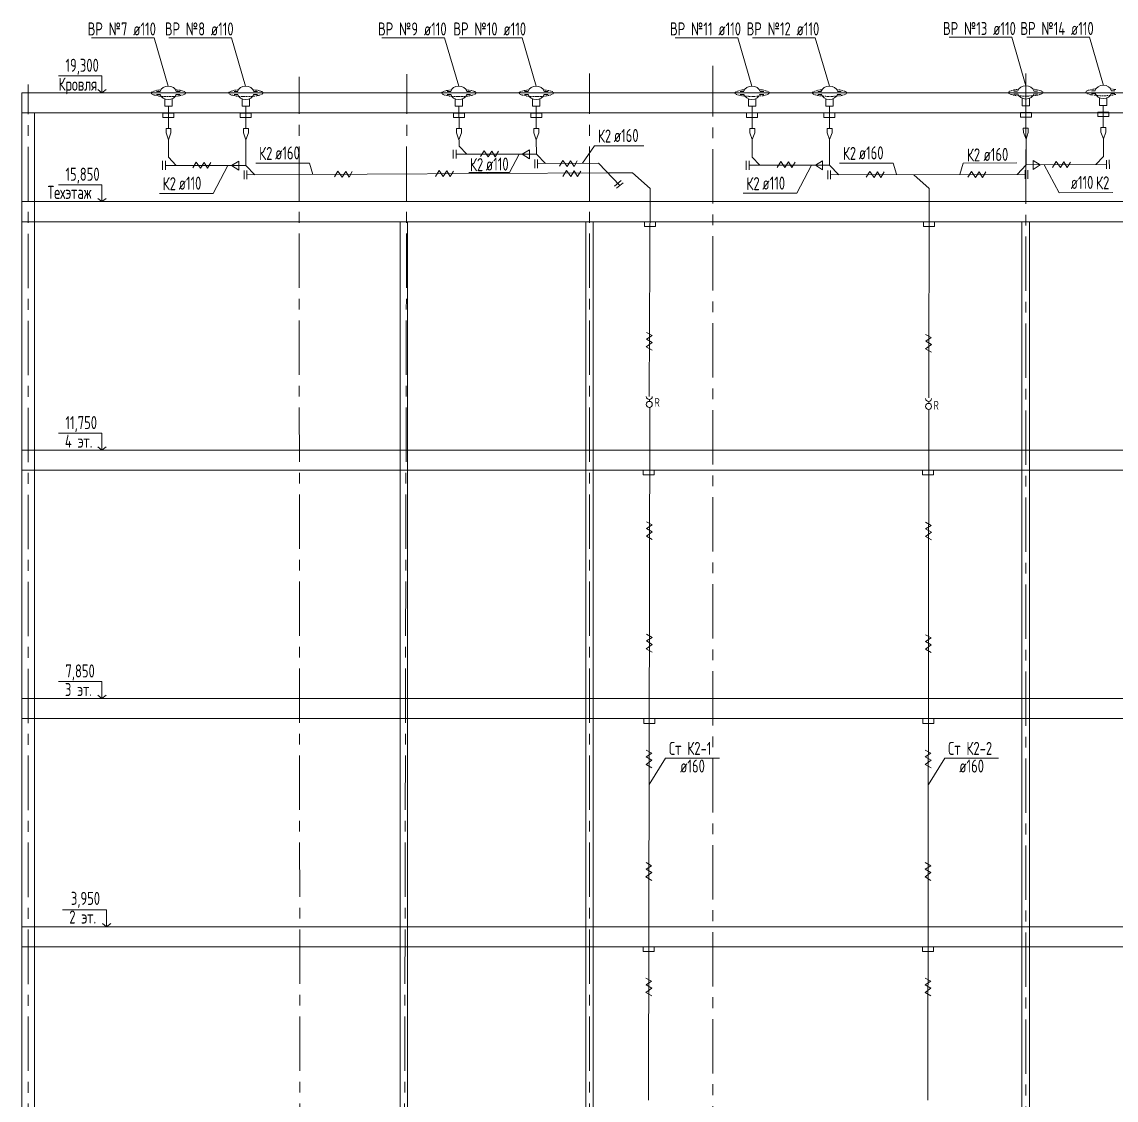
# Model space of a CAD drawing. Header units: millimetres. Extents: x -8689834 to 9419935, y -284943 to 166066.
# Drawn here: x -88665 to -63518, y -217957 to -193166 of the extents above; entities that cross this region are included whole.
import ezdxf

# ---------------------------------------------------------------- set-up
doc = ezdxf.new("R2010")
doc.units = ezdxf.units.MM
doc.header["$MEASUREMENT"] = 0
doc.linetypes.add('CENTER', pattern=[2, 1.25, -0.25, 0.25, -0.25])
for name, color, linetype in [('PDF __ВК-В1-текст', 7, 'Continuous'), ('PDF __ВК-противопожарная муфта', 1, 'Continuous'), ('PDF __ВК-стены', 7, 'Continuous'), ('PDF __эл.подогрев', 1, 'Continuous'), ('АР_Кровля дорожки', 245, 'Continuous'), ('АР_Таблицы', 250, 'Continuous')]:
    doc.layers.add(name, color=color, linetype=linetype)
doc.layers.add('PDF __К2', color=7, linetype='Continuous', true_color=0xb800b8)
doc.layers.add('АР_Оси', color=195, linetype='Continuous', lineweight=9)
doc.layers.add('ВК_канализация', color=32, linetype='Continuous', lineweight=30)
doc.styles.add('ISOCPEUR', font='isocpeur.ttf', dxfattribs={"width": 0.7})

msp = doc.modelspace()

# ---------------------------------------------------------------- linework, layer by layer
at = {"layer": 'PDF __ВК-В1-текст', "lineweight": 13}
for points in [[(-86827.5, -194409.7), (-87826.5, -194409.7)], [(-86827.5, -194794.9), (-86827.5, -194409.7)], [(-86730.1, -194723), (-86827.5, -194794.9), (-86920.6, -194723)], [(-86827.5, -196914), (-87826.5, -196914)], [(-86827.5, -197299.2), (-86827.5, -196914)], [(-86730.1, -197227.3), (-86827.5, -197299.2), (-86920.6, -197227.3)], [(-86827.5, -202624.5), (-87826.5, -202624.5)], [(-86827.5, -203009.8), (-86827.5, -202624.5)], [(-86730.1, -202937.8), (-86827.5, -203009.8), (-86920.6, -202937.8)], [(-86827.5, -208335.1), (-87826.5, -208335.1)], [(-86827.5, -208720.3), (-86827.5, -208335.1)], [(-86730.1, -208648.3), (-86827.5, -208720.3), (-86920.6, -208648.3)], [(-86721.6, -213584.2), (-87733.4, -213584.2)], [(-86721.6, -213969.4), (-86721.6, -213584.2)], [(-86721.6, -213969.4), (-86814.8, -213897.4)], [(-86721.6, -213969.4), (-86624.3, -213897.4)]]:
    msp.add_lwpolyline(points, dxfattribs=at)
at = {"layer": 'PDF __ВК-противопожарная муфта', "lineweight": 13}
for points in [[(-85424.7, -195262.4), (-85172.2, -195262.4), (-85172.2, -195364.6), (-85424.7, -195364.6)], [(-83645.4, -195262.4), (-83393, -195262.4), (-83393, -195364.6), (-83645.4, -195364.6)], [(-78748.4, -195262.8), (-78495.9, -195262.8), (-78495.9, -195365), (-78748.4, -195365)], [(-76969.1, -195262.8), (-76716.7, -195262.8), (-76716.7, -195365), (-76969.1, -195365)], [(-72010.4, -195260.6), (-71757.9, -195260.6), (-71757.9, -195362.8), (-72010.4, -195362.8)], [(-70231.1, -195260.6), (-69978.6, -195260.6), (-69978.6, -195362.8), (-70231.1, -195362.8)], [(-65465.9, -195251.3), (-65718.4, -195252.7), (-65717.8, -195354.9), (-65465.3, -195353.5)], [(-63686.7, -195241.3), (-63939.1, -195242.7), (-63938.5, -195344.9), (-63686.1, -195343.5)], [(-74356.5, -197764.9), (-74104.1, -197764.9), (-74104.1, -197873.1), (-74356.5, -197873.1)], [(-67941.8, -197764.9), (-67689.3, -197764.9), (-67689.3, -197873.1), (-67941.8, -197873.1)], [(-74384.4, -203475.4), (-74131.9, -203475.4), (-74131.9, -203583.6), (-74384.4, -203583.6)], [(-67969.7, -203475.4), (-67717.2, -203475.4), (-67717.2, -203583.6), (-67969.7, -203583.6)], [(-74371, -209185.9), (-74118.6, -209185.9), (-74118.6, -209294.1), (-74371, -209294.1)], [(-67956.3, -209185.9), (-67703.8, -209185.9), (-67703.8, -209294.1), (-67956.3, -209294.1)], [(-74384.4, -214435), (-74131.9, -214435), (-74131.9, -214543.2), (-74384.4, -214543.2)], [(-67969.7, -214435), (-67717.2, -214435), (-67717.2, -214543.2), (-67969.7, -214543.2)]]:
    msp.add_lwpolyline(points, close=True, dxfattribs=at)
at = {"layer": 'PDF __ВК-стены', "color": 18, "lineweight": 13, "true_color": 0x000000}
for points in [[(-88664.7, -194794.9), (-88664.7, -224929)], [(-88664.7, -194794.9), (-49100.4, -194795.1)], [(-88664.7, -195260.6), (-49101.2, -195260.6)], [(-88608, -195260.6), (-49101.2, -195260.6)], [(-88376.8, -195260.6), (-88376.8, -224463.4)], [(-88664.7, -197299.2), (-49104.7, -197299.4)], [(-88664.7, -197764.9), (-49105.5, -197764.9)], [(-88664.7, -197764.9), (-49105.5, -197764.9)], [(-79972.7, -197764.9), (-79972.7, -224463.4)], [(-79803.4, -197764.9), (-79803.4, -224463.4)], [(-75707.7, -197764.9), (-75707.7, -224463.4)], [(-75538.4, -197764.9), (-75538.4, -224463.4)], [(-65681.1, -197763.1), (-65681.1, -224461.6)], [(-65511.8, -197763.1), (-65511.8, -224461.6)], [(-88664.7, -203009.8), (-49114.4, -203009.8)], [(-88664.7, -203475.4), (-49115.2, -203475.4)], [(-88664.7, -203475.4), (-49115.2, -203475.4)], [(-88664.7, -208720.3), (-49124.1, -208720.3)], [(-88664.7, -209185.9), (-49124.9, -209185.9)], [(-88664.7, -209185.9), (-49124.9, -209185.9)], [(-88664.7, -213969.4), (-49133, -213969.4)], [(-88664.7, -214430.8), (-49133.8, -214430.8)], [(-88664.7, -214435), (-49133.8, -214435)]]:
    msp.add_lwpolyline(points, dxfattribs=at)
at = {"layer": 'PDF __К2', "lineweight": 13}
for points in [[(-85484.8, -194769.7), (-85569, -194769.7)], [(-85569, -194835.8), (-85484.8, -194835.8)], [(-85028, -194769.7), (-85112.1, -194769.7)], [(-85112.1, -194835.8), (-85028, -194835.8)], [(-83705.5, -194769.7), (-83789.7, -194769.7)], [(-83789.7, -194835.8), (-83705.5, -194835.8)], [(-83248.7, -194769.7), (-83332.9, -194769.7)], [(-83332.9, -194835.8), (-83248.7, -194835.8)], [(-78808.5, -194770.1), (-78892.6, -194770.1)], [(-78892.6, -194836.3), (-78808.5, -194836.3)], [(-78351.7, -194770.1), (-78435.8, -194770.1)], [(-78435.8, -194836.3), (-78351.7, -194836.3)], [(-77029.2, -194770.1), (-77113.4, -194770.1)], [(-77113.4, -194836.3), (-77029.2, -194836.3)], [(-76572.4, -194770.1), (-76656.5, -194770.1)], [(-76656.5, -194836.3), (-76572.4, -194836.3)], [(-72070.5, -194767.9), (-72154.6, -194767.9)], [(-72154.6, -194834), (-72070.5, -194834)], [(-71613.6, -194767.9), (-71697.8, -194767.9)], [(-71697.8, -194834), (-71613.6, -194834)], [(-70291.2, -194767.9), (-70375.4, -194767.9)], [(-70375.4, -194834), (-70291.2, -194834)], [(-69834.4, -194767.9), (-69918.5, -194767.9)], [(-69918.5, -194834), (-69834.4, -194834)], [(-65865.4, -194760.8), (-65781.2, -194760.4)], [(-65780.9, -194826.5), (-65865, -194826.9)], [(-65408.5, -194758.3), (-65324.4, -194757.8)], [(-65324, -194823.9), (-65408.2, -194824.4)], [(-64086.1, -194750.9), (-64002, -194750.4)], [(-64001.6, -194816.5), (-64085.8, -194817)], [(-63629.3, -194748.3), (-63545.2, -194747.8)], [(-63544.8, -194814), (-63628.9, -194814.4)], [(-85382.6, -194938), (-85382.6, -195106.3)], [(-85214.3, -195106.3), (-85382.6, -195106.3)], [(-85298.5, -195106.3), (-85295.5, -195617)], [(-85214.3, -194938), (-85214.3, -195106.3)], [(-83603.4, -194938), (-83603.4, -195106.3)], [(-83435, -195106.3), (-83603.4, -195106.3)], [(-83519.2, -195106.3), (-83519.2, -195617)], [(-83435, -194938), (-83435, -195106.3)], [(-78706.3, -194938.5), (-78706.3, -195106.8)], [(-78538, -195106.8), (-78706.3, -195106.8)], [(-78622.2, -195106.8), (-78619.1, -195617.5)], [(-78538, -194938.5), (-78538, -195106.8)], [(-76927, -194938.5), (-76927, -195106.8)], [(-76758.7, -195106.8), (-76927, -195106.8)], [(-76842.9, -195106.8), (-76842.9, -195617.5)], [(-76758.7, -194938.5), (-76758.7, -195106.8)], [(-71968.3, -194936.2), (-71968.3, -195104.5)], [(-71800, -195104.5), (-71968.3, -195104.5)], [(-71884.1, -195104.5), (-71881.1, -195615.2)], [(-71800, -194936.2), (-71800, -195104.5)], [(-70189, -194936.2), (-70189, -195104.5)], [(-70020.7, -195104.5), (-70189, -195104.5)], [(-70104.9, -195104.5), (-70104.9, -195615.2)], [(-70020.7, -194936.2), (-70020.7, -195104.5)], [(-65678.1, -194928.1), (-65677.2, -195096.4)], [(-65677.2, -195096.4), (-65508.8, -195095.5)], [(-65593, -195095.9), (-65590.1, -195606.6)], [(-65509.8, -194927.1), (-65508.8, -195095.5)], [(-63898.9, -194918.1), (-63897.9, -195086.4)], [(-63897.9, -195086.4), (-63729.6, -195085.5)], [(-63813.8, -195086), (-63813.9, -195596.7)], [(-63730.6, -194917.2), (-63729.6, -195085.5)], [(-85298.5, -195875.5), (-85298.5, -196278.2), (-85118.1, -196464.6)], [(-83519.2, -195875.5), (-83519.2, -196464.6), (-83307.7, -196683.1)], [(-78619.1, -195884.7), (-78619.1, -196020.2), (-78438.8, -196206.6)], [(-76842.9, -195876), (-76839.9, -196206.6), (-76628.4, -196425.1)], [(-71884.1, -195873.7), (-71884.1, -196276.5), (-71703.8, -196462.8)], [(-70104.9, -195873.7), (-70104.9, -196462.8), (-69893.4, -196681.3)], [(-65588.7, -195865.1), (-65585.4, -196454.2), (-65795.6, -196673.9)], [(-63809.5, -195855.2), (-63807.2, -196257.9), (-63986.5, -196445.2)], [(-78751.4, -196104.4), (-78751.4, -196308.8)], [(-78685.3, -196104.4), (-78685.3, -196308.8)], [(-85430.7, -196362.4), (-85430.7, -196566.8)], [(-85364.6, -196362.4), (-85364.6, -196566.8)], [(-78685.3, -196206.6), (-76839.9, -196206.6)], [(-76879.9, -196328.9), (-76879.9, -196527.3)], [(-76813.7, -196328.9), (-76813.7, -196527.3)], [(-72016.4, -196360.6), (-72016.4, -196565)], [(-71950.3, -196360.6), (-71950.3, -196565)], [(-63740.6, -196341.7), (-63739.5, -196546)], [(-63674.5, -196341.3), (-63673.3, -196545.7)], [(-85364.6, -196464.6), (-83519.2, -196464.6)], [(-83559.2, -196586.9), (-83559.2, -196785.3)], [(-83493.1, -196586.9), (-83493.1, -196785.3)], [(-83493.1, -196683.1), (-75202.3, -196634.4)], [(-76813.7, -196425.1), (-75410.9, -196415.4)], [(-75410.9, -196415.4), (-75410.9, -196415.4), (-74923.9, -196927)], [(-75202.3, -196634.4), (-74632.4, -196634.4)], [(-74632.4, -196634.4), (-74229.3, -196995.3)], [(-71950.3, -196462.8), (-70104.9, -196462.8)], [(-70144.9, -196585.1), (-70144.9, -196783.5)], [(-70078.7, -196585.1), (-70078.7, -196783.5)], [(-65610.8, -196576.7), (-65609.7, -196775)], [(-63740, -196443.9), (-65585.4, -196454.2)], [(-65544.7, -196576.3), (-65543.6, -196774.6)], [(-75042.4, -196939.8), (-74890.1, -196812.7)], [(-75000, -196990.5), (-74847.7, -196863.4)], [(-70078.7, -196684.3), (-65610.3, -196675.8)], [(-68166, -196680.7), (-67814.6, -196995.3)], [(-74229.3, -196995.3), (-74246, -201780.1)], [(-74229.7, -197119), (-74229.7, -197155)], [(-74229.7, -197119), (-74229.7, -197155)], [(-67814.6, -196995.3), (-67820.7, -201811.1)], [(-74243, -201855.2), (-74243, -201891.3)], [(-74243, -201855.2), (-74243, -201891.3)], [(-67825.2, -201900.4), (-67825.2, -201936.5)], [(-67825.2, -201900.4), (-67825.2, -201936.5)], [(-74235.7, -202028.8), (-74260.5, -217956.8)], [(-67821, -202074.3), (-67845.8, -217956.8)]]:
    msp.add_lwpolyline(points, dxfattribs=at)
at = {"layer": 'PDF __К2', "color": 7, "lineweight": 13}
for points in [[(-85238.4, -195617), (-85238.4, -195719.2), (-85298.5, -195875.5), (-85352.6, -195719.2), (-85352.6, -195617)], [(-83459.1, -195617), (-83459.1, -195719.2), (-83519.2, -195875.5), (-83573.3, -195719.2), (-83573.3, -195617)], [(-78562, -195617.5), (-78562, -195719.7), (-78622.2, -195876), (-78676.3, -195719.7), (-78676.3, -195617.5)], [(-76782.8, -195617.5), (-76782.8, -195719.7), (-76842.9, -195876), (-76897, -195719.7), (-76897, -195617.5)], [(-71824, -195615.2), (-71824, -195717.4), (-71884.1, -195873.7), (-71938.2, -195717.4), (-71938.2, -195615.2)], [(-70044.8, -195615.2), (-70044.8, -195717.4), (-70104.9, -195873.7), (-70159, -195717.4), (-70159, -195615.2)], [(-65650.2, -195607), (-65649.7, -195709.2), (-65588.7, -195865.1), (-65535.5, -195708.5), (-65536, -195606.3)], [(-63871, -195597), (-63870.4, -195699.2), (-63809.5, -195855.2), (-63756.2, -195698.6), (-63756.8, -195596.4)]]:
    msp.add_lwpolyline(points, close=True, dxfattribs=at)
for points in [[(-77002.2, -196108), (-77002.2, -196314.8), (-77164.5, -196206.6), (-77002.2, -196108)], [(-83681.5, -196366), (-83681.5, -196572.8), (-83843.8, -196464.6), (-83681.5, -196366)], [(-70267.2, -196364.3), (-70267.2, -196571), (-70429.5, -196462.8), (-70267.2, -196364.3)], [(-65423.6, -196354.7), (-65422.5, -196561.5), (-65260.8, -196452.4), (-65423.6, -196354.7)]]:
    msp.add_lwpolyline(points, dxfattribs=at)
at = {"layer": 'PDF __К2', "lineweight": 13}
for centre in [(-74246, -201960.4), (-67828.2, -202005.6)]:
    msp.add_circle(centre, 69.1, dxfattribs=at)
for centre in [(-74246, -201780.1), (-67828.2, -201825.3)]:
    msp.add_arc(centre, 69.1, 180.00003, 359.99997, dxfattribs=at)
for points in [[(-65776.7, -194753.9), (-65757.7, -194683.8), (-65681.2, -194633.6), (-65592.6, -194633.1)], [(-65592.6, -194633.1), (-65503.9, -194632.6), (-65426.9, -194681.9), (-65407.1, -194751.9)], [(-63997.5, -194744), (-63978.5, -194673.8), (-63902, -194623.6), (-63813.3, -194623.1)], [(-63813.3, -194623.1), (-63724.7, -194622.6), (-63647.6, -194672), (-63627.9, -194741.9)], [(-85301.5, -194643.4), (-85390.1, -194643.4), (-85466.9, -194693.2), (-85486.3, -194763.3)], [(-85486.3, -194830.2), (-85466.9, -194900.2), (-85390.1, -194950), (-85301.5, -194950)], [(-85116.7, -194763.3), (-85136, -194693.2), (-85212.8, -194643.4), (-85301.5, -194643.4)], [(-85301.5, -194950), (-85212.8, -194950), (-85136, -194900.2), (-85116.7, -194830.2)], [(-83522.2, -194643.4), (-83610.9, -194643.4), (-83687.6, -194693.2), (-83707, -194763.3)], [(-83707, -194830.2), (-83687.6, -194900.2), (-83610.9, -194950), (-83522.2, -194950)], [(-83337.4, -194763.3), (-83356.8, -194693.2), (-83433.5, -194643.4), (-83522.2, -194643.4)], [(-83522.2, -194950), (-83433.5, -194950), (-83356.8, -194900.2), (-83337.4, -194830.2)], [(-78625.2, -194643.9), (-78713.8, -194643.9), (-78790.6, -194693.7), (-78809.9, -194763.8)], [(-78809.9, -194830.6), (-78790.6, -194900.7), (-78713.8, -194950.5), (-78625.2, -194950.5)], [(-78440.4, -194763.8), (-78459.7, -194693.7), (-78536.5, -194643.9), (-78625.2, -194643.9)], [(-78625.2, -194950.5), (-78536.5, -194950.5), (-78459.7, -194900.7), (-78440.4, -194830.6)], [(-76845.9, -194643.9), (-76934.6, -194643.9), (-77011.3, -194693.7), (-77030.7, -194763.8)], [(-77030.7, -194830.6), (-77011.3, -194900.7), (-76934.6, -194950.5), (-76845.9, -194950.5)], [(-76661.1, -194763.8), (-76680.4, -194693.7), (-76757.2, -194643.9), (-76845.9, -194643.9)], [(-76845.9, -194950.5), (-76757.2, -194950.5), (-76680.4, -194900.7), (-76661.1, -194830.6)], [(-71887.1, -194641.7), (-71975.8, -194641.7), (-72052.6, -194691.5), (-72071.9, -194761.5)], [(-72071.9, -194828.4), (-72052.6, -194898.4), (-71975.8, -194948.2), (-71887.1, -194948.2)], [(-71702.4, -194761.5), (-71721.7, -194691.5), (-71798.5, -194641.7), (-71887.1, -194641.7)], [(-71887.1, -194948.2), (-71798.5, -194948.2), (-71721.7, -194898.4), (-71702.4, -194828.4)], [(-70107.9, -194641.7), (-70196.5, -194641.7), (-70273.3, -194691.5), (-70292.7, -194761.5)], [(-70292.7, -194828.4), (-70273.3, -194898.4), (-70196.5, -194948.2), (-70107.9, -194948.2)], [(-69923.1, -194761.5), (-69942.4, -194691.5), (-70019.2, -194641.7), (-70107.9, -194641.7)], [(-70107.9, -194948.2), (-70019.2, -194948.2), (-69942.4, -194898.4), (-69923.1, -194828.4)], [(-65590.9, -194939.6), (-65679.5, -194940.1), (-65756.6, -194890.8), (-65776.3, -194820.8)], [(-65406.8, -194818.7), (-65425.7, -194888.9), (-65502.2, -194939.1), (-65590.9, -194939.6)], [(-63811.6, -194929.7), (-63900.3, -194930.2), (-63977.4, -194880.8), (-63997.1, -194810.9)], [(-63627.5, -194808.8), (-63646.5, -194878.9), (-63723, -194929.2), (-63811.6, -194929.7)]]:
    msp.add_open_spline(points, degree=3, dxfattribs=at)
at = {"layer": 'PDF __эл.подогрев', "lineweight": 13}
for points in [[(-85689.2, -194793.7), (-85689.2, -194787.7), (-85671.1, -194775.7)], [(-85677.2, -194823.8), (-85683.2, -194817.8), (-85689.2, -194805.7)], [(-85641.1, -194841.8), (-85659.1, -194835.8), (-85665.1, -194829.8)], [(-85659.1, -194769.7), (-85635.1, -194757.7)], [(-85605, -194853.8), (-85623.1, -194847.8), (-85629.1, -194841.8)], [(-85623.1, -194757.7), (-85599, -194751.6)], [(-85569, -194859.8), (-85575, -194859.8), (-85593, -194853.8)], [(-85587, -194745.6), (-85562.9, -194739.6)], [(-85532.9, -194865.9), (-85556.9, -194859.8)], [(-85550.9, -194739.6), (-85526.9, -194733.6)], [(-85496.8, -194871.9), (-85514.9, -194871.9), (-85520.9, -194865.9)], [(-85514.9, -194733.6), (-85490.8, -194727.6)], [(-85460.8, -194877.9), (-85484.8, -194871.9)], [(-85478.8, -194727.6), (-85466.8, -194727.6)], [(-85424.7, -194877.9), (-85448.7, -194877.9)], [(-85382.6, -194877.9), (-85406.7, -194877.9)], [(-85346.6, -194883.9), (-85370.6, -194883.9)], [(-85310.5, -194883.9), (-85334.5, -194883.9)], [(-85274.4, -194883.9), (-85298.5, -194883.9)], [(-85232.3, -194883.9), (-85262.4, -194883.9)], [(-85196.3, -194877.9), (-85220.3, -194883.9)], [(-85160.2, -194877.9), (-85184.3, -194877.9)], [(-85124.1, -194871.9), (-85148.2, -194877.9)], [(-85130.2, -194727.6), (-85106.1, -194727.6)], [(-85088.1, -194871.9), (-85112.1, -194871.9)], [(-85094.1, -194733.6), (-85070, -194733.6)], [(-85046, -194865.9), (-85070, -194865.9)], [(-85058, -194733.6), (-85028, -194739.6)], [(-85009.9, -194859.8), (-85022, -194859.8), (-85034, -194859.8)], [(-85015.9, -194745.6), (-85009.9, -194745.6), (-84991.9, -194751.6)], [(-84973.9, -194847.8), (-84997.9, -194853.8)], [(-84979.9, -194751.6), (-84961.8, -194757.7), (-84955.8, -194757.7)], [(-84937.8, -194835.8), (-84961.8, -194841.8)], [(-84943.8, -194763.7), (-84925.8, -194769.7), (-84925.8, -194775.7)], [(-84907.7, -194811.8), (-84913.8, -194817.8), (-84925.8, -194829.8)], [(-84913.8, -194781.7), (-84907.7, -194787.7), (-84901.7, -194805.7)], [(-83909.9, -194793.7), (-83909.9, -194787.7), (-83891.9, -194775.7)], [(-83897.9, -194823.8), (-83903.9, -194817.8), (-83909.9, -194805.7)], [(-83861.8, -194841.8), (-83879.9, -194835.8), (-83885.9, -194829.8)], [(-83879.9, -194769.7), (-83855.8, -194757.7)], [(-83825.8, -194853.8), (-83843.8, -194847.8), (-83849.8, -194841.8)], [(-83843.8, -194757.7), (-83819.8, -194751.6)], [(-83789.7, -194859.8), (-83795.7, -194859.8), (-83813.7, -194853.8)], [(-83807.7, -194745.6), (-83783.7, -194739.6)], [(-83753.6, -194865.9), (-83777.7, -194859.8)], [(-83771.7, -194739.6), (-83747.6, -194733.6)], [(-83717.6, -194871.9), (-83735.6, -194871.9), (-83741.6, -194865.9)], [(-83735.6, -194733.6), (-83711.6, -194727.6)], [(-83681.5, -194877.9), (-83705.5, -194871.9)], [(-83699.5, -194727.6), (-83687.5, -194727.6)], [(-83645.4, -194877.9), (-83669.5, -194877.9)], [(-83603.4, -194877.9), (-83627.4, -194877.9)], [(-83567.3, -194883.9), (-83591.3, -194883.9)], [(-83531.2, -194883.9), (-83555.3, -194883.9)], [(-83495.2, -194883.9), (-83519.2, -194883.9)], [(-83453.1, -194883.9), (-83483.1, -194883.9)], [(-83417, -194877.9), (-83441.1, -194883.9)], [(-83380.9, -194877.9), (-83405, -194877.9)], [(-83344.9, -194871.9), (-83368.9, -194877.9)], [(-83350.9, -194727.6), (-83326.8, -194727.6)], [(-83308.8, -194871.9), (-83332.9, -194871.9)], [(-83314.8, -194733.6), (-83290.8, -194733.6)], [(-83266.7, -194865.9), (-83290.8, -194865.9)], [(-83278.8, -194733.6), (-83248.7, -194739.6)], [(-83230.7, -194859.8), (-83242.7, -194859.8), (-83254.7, -194859.8)], [(-83236.7, -194745.6), (-83230.7, -194745.6), (-83212.6, -194751.6)], [(-83194.6, -194847.8), (-83218.6, -194853.8)], [(-83200.6, -194751.6), (-83182.6, -194757.7), (-83176.6, -194757.7)], [(-83158.5, -194835.8), (-83182.6, -194841.8)], [(-83164.5, -194763.7), (-83146.5, -194769.7), (-83146.5, -194775.7)], [(-83128.5, -194811.8), (-83134.5, -194817.8), (-83146.5, -194829.8)], [(-83134.5, -194781.7), (-83128.5, -194787.7), (-83122.5, -194805.7)], [(-79012.9, -194794.2), (-79012.9, -194788.2), (-78994.8, -194776.2)], [(-79000.8, -194824.2), (-79006.9, -194818.2), (-79012.9, -194806.2)], [(-78964.8, -194842.3), (-78982.8, -194836.3), (-78988.8, -194830.3)], [(-78982.8, -194770.1), (-78958.8, -194758.1)], [(-78928.7, -194854.3), (-78946.7, -194848.3), (-78952.8, -194842.3)], [(-78946.7, -194758.1), (-78922.7, -194752.1)], [(-78892.6, -194860.3), (-78898.7, -194860.3), (-78916.7, -194854.3)], [(-78910.7, -194746.1), (-78886.6, -194740.1)], [(-78856.6, -194866.3), (-78880.6, -194860.3)], [(-78874.6, -194740.1), (-78850.6, -194734.1)], [(-78820.5, -194872.3), (-78838.5, -194872.3), (-78844.6, -194866.3)], [(-78838.5, -194734.1), (-78814.5, -194728.1)], [(-78784.5, -194878.3), (-78808.5, -194872.3)], [(-78802.5, -194728.1), (-78790.5, -194728.1)], [(-78748.4, -194878.3), (-78772.4, -194878.3)], [(-78706.3, -194878.3), (-78730.4, -194878.3)], [(-78670.2, -194884.4), (-78694.3, -194884.4)], [(-78634.2, -194884.4), (-78658.2, -194884.4)], [(-78598.1, -194884.4), (-78622.2, -194884.4)], [(-78556, -194884.4), (-78586.1, -194884.4)], [(-78520, -194878.3), (-78544, -194884.4)], [(-78483.9, -194878.3), (-78507.9, -194878.3)], [(-78447.8, -194872.3), (-78471.9, -194878.3)], [(-78453.8, -194728.1), (-78429.8, -194728.1)], [(-78411.8, -194872.3), (-78435.8, -194872.3)], [(-78417.8, -194734.1), (-78393.7, -194734.1)], [(-78369.7, -194866.3), (-78393.7, -194866.3)], [(-78381.7, -194734.1), (-78351.7, -194740.1)], [(-78333.6, -194860.3), (-78345.6, -194860.3), (-78357.7, -194860.3)], [(-78339.6, -194746.1), (-78333.6, -194746.1), (-78315.6, -194752.1)], [(-78297.6, -194848.3), (-78321.6, -194854.3)], [(-78303.6, -194752.1), (-78285.5, -194758.1), (-78279.5, -194758.1)], [(-78261.5, -194836.3), (-78285.5, -194842.3)], [(-78267.5, -194764.1), (-78249.5, -194770.1), (-78249.5, -194776.2)], [(-78231.4, -194812.2), (-78237.4, -194818.2), (-78249.5, -194830.3)], [(-78237.4, -194782.2), (-78231.4, -194788.2), (-78225.4, -194806.2)], [(-77233.6, -194794.2), (-77233.6, -194788.2), (-77215.6, -194776.2)], [(-77221.6, -194824.2), (-77227.6, -194818.2), (-77233.6, -194806.2)], [(-77185.5, -194842.3), (-77203.6, -194836.3), (-77209.6, -194830.3)], [(-77203.6, -194770.1), (-77179.5, -194758.1)], [(-77149.5, -194854.3), (-77167.5, -194848.3), (-77173.5, -194842.3)], [(-77167.5, -194758.1), (-77143.4, -194752.1)], [(-77113.4, -194860.3), (-77119.4, -194860.3), (-77137.4, -194854.3)], [(-77131.4, -194746.1), (-77107.4, -194740.1)], [(-77077.3, -194866.3), (-77101.4, -194860.3)], [(-77095.4, -194740.1), (-77071.3, -194734.1)], [(-77041.3, -194872.3), (-77059.3, -194872.3), (-77065.3, -194866.3)], [(-77059.3, -194734.1), (-77035.2, -194728.1)], [(-77005.2, -194878.3), (-77029.2, -194872.3)], [(-77023.2, -194728.1), (-77011.2, -194728.1)], [(-76969.1, -194878.3), (-76993.2, -194878.3)], [(-76927, -194878.3), (-76951.1, -194878.3)], [(-76891, -194884.4), (-76915, -194884.4)], [(-76854.9, -194884.4), (-76879, -194884.4)], [(-76818.8, -194884.4), (-76842.9, -194884.4)], [(-76776.8, -194884.4), (-76806.8, -194884.4)], [(-76740.7, -194878.3), (-76764.7, -194884.4)], [(-76704.6, -194878.3), (-76728.7, -194878.3)], [(-76668.6, -194872.3), (-76692.6, -194878.3)], [(-76674.6, -194728.1), (-76650.5, -194728.1)], [(-76632.5, -194872.3), (-76656.5, -194872.3)], [(-76638.5, -194734.1), (-76614.5, -194734.1)], [(-76590.4, -194866.3), (-76614.5, -194866.3)], [(-76602.4, -194734.1), (-76572.4, -194740.1)], [(-76554.4, -194860.3), (-76566.4, -194860.3), (-76578.4, -194860.3)], [(-76560.4, -194746.1), (-76554.4, -194746.1), (-76536.3, -194752.1)], [(-76518.3, -194848.3), (-76542.3, -194854.3)], [(-76524.3, -194752.1), (-76506.3, -194758.1), (-76500.3, -194758.1)], [(-76482.2, -194836.3), (-76506.3, -194842.3)], [(-76488.2, -194764.1), (-76470.2, -194770.1), (-76470.2, -194776.2)], [(-76452.2, -194812.2), (-76458.2, -194818.2), (-76470.2, -194830.3)], [(-76458.2, -194782.2), (-76452.2, -194788.2), (-76446.2, -194806.2)], [(-72274.9, -194791.9), (-72274.9, -194785.9), (-72256.8, -194773.9)], [(-72262.8, -194822), (-72268.8, -194816), (-72274.9, -194804)], [(-72226.8, -194840), (-72244.8, -194834), (-72250.8, -194828)], [(-72244.8, -194767.9), (-72220.8, -194755.9)], [(-72190.7, -194852.1), (-72208.7, -194846), (-72214.7, -194840)], [(-72208.7, -194755.9), (-72184.7, -194749.9)], [(-72154.6, -194858.1), (-72160.6, -194858.1), (-72178.7, -194852.1)], [(-72172.7, -194743.9), (-72148.6, -194737.8)], [(-72118.6, -194864.1), (-72142.6, -194858.1)], [(-72136.6, -194737.8), (-72112.6, -194731.8)], [(-72082.5, -194870.1), (-72100.5, -194870.1), (-72106.5, -194864.1)], [(-72100.5, -194731.8), (-72076.5, -194725.8)], [(-72046.4, -194876.1), (-72070.5, -194870.1)], [(-72064.5, -194725.8), (-72052.4, -194725.8)], [(-72010.4, -194876.1), (-72034.4, -194876.1)], [(-71968.3, -194876.1), (-71992.3, -194876.1)], [(-71932.2, -194882.1), (-71956.3, -194882.1)], [(-71896.2, -194882.1), (-71920.2, -194882.1)], [(-71860.1, -194882.1), (-71884.1, -194882.1)], [(-71818, -194882.1), (-71848.1, -194882.1)], [(-71782, -194876.1), (-71806, -194882.1)], [(-71745.9, -194876.1), (-71769.9, -194876.1)], [(-71709.8, -194870.1), (-71733.9, -194876.1)], [(-71715.8, -194725.8), (-71691.8, -194725.8)], [(-71673.8, -194870.1), (-71697.8, -194870.1)], [(-71679.8, -194731.8), (-71655.7, -194731.8)], [(-71631.7, -194864.1), (-71655.7, -194864.1)], [(-71643.7, -194731.8), (-71613.6, -194737.8)], [(-71595.6, -194858.1), (-71607.6, -194858.1), (-71619.7, -194858.1)], [(-71601.6, -194743.9), (-71595.6, -194743.9), (-71577.6, -194749.9)], [(-71559.5, -194846), (-71583.6, -194852.1)], [(-71565.6, -194749.9), (-71547.5, -194755.9), (-71541.5, -194755.9)], [(-71523.5, -194834), (-71547.5, -194840)], [(-71529.5, -194761.9), (-71511.5, -194767.9), (-71511.5, -194773.9)], [(-71493.4, -194810), (-71499.4, -194816), (-71511.5, -194828)], [(-71499.4, -194779.9), (-71493.4, -194785.9), (-71487.4, -194804)], [(-70495.6, -194791.9), (-70495.6, -194785.9), (-70477.6, -194773.9)], [(-70483.6, -194822), (-70489.6, -194816), (-70495.6, -194804)], [(-70447.5, -194840), (-70465.5, -194834), (-70471.5, -194828)], [(-70465.5, -194767.9), (-70441.5, -194755.9)], [(-70411.4, -194852.1), (-70429.5, -194846), (-70435.5, -194840)], [(-70429.5, -194755.9), (-70405.4, -194749.9)], [(-70375.4, -194858.1), (-70381.4, -194858.1), (-70399.4, -194852.1)], [(-70393.4, -194743.9), (-70369.4, -194737.8)], [(-70339.3, -194864.1), (-70363.3, -194858.1)], [(-70357.3, -194737.8), (-70333.3, -194731.8)], [(-70303.2, -194870.1), (-70321.3, -194870.1), (-70327.3, -194864.1)], [(-70321.3, -194731.8), (-70297.2, -194725.8)], [(-70267.2, -194876.1), (-70291.2, -194870.1)], [(-70285.2, -194725.8), (-70273.2, -194725.8)], [(-70231.1, -194876.1), (-70255.2, -194876.1)], [(-70189, -194876.1), (-70213.1, -194876.1)], [(-70153, -194882.1), (-70177, -194882.1)], [(-70116.9, -194882.1), (-70140.9, -194882.1)], [(-70080.8, -194882.1), (-70104.9, -194882.1)], [(-70038.8, -194882.1), (-70068.8, -194882.1)], [(-70002.7, -194876.1), (-70026.7, -194882.1)], [(-69966.6, -194876.1), (-69990.7, -194876.1)], [(-69930.6, -194870.1), (-69954.6, -194876.1)], [(-69936.6, -194725.8), (-69912.5, -194725.8)], [(-69894.5, -194870.1), (-69918.5, -194870.1)], [(-69900.5, -194731.8), (-69876.5, -194731.8)], [(-69852.4, -194864.1), (-69876.5, -194864.1)], [(-69864.4, -194731.8), (-69834.4, -194737.8)], [(-69816.3, -194858.1), (-69828.4, -194858.1), (-69840.4, -194858.1)], [(-69822.4, -194743.9), (-69816.3, -194743.9), (-69798.3, -194749.9)], [(-69780.3, -194846), (-69804.3, -194852.1)], [(-69786.3, -194749.9), (-69768.3, -194755.9), (-69762.2, -194755.9)], [(-69744.2, -194834), (-69768.3, -194840)], [(-69750.2, -194761.9), (-69732.2, -194767.9), (-69732.2, -194773.9)], [(-69714.2, -194810), (-69720.2, -194816), (-69732.2, -194828)], [(-69720.2, -194779.9), (-69714.2, -194785.9), (-69708.1, -194804)], [(-65979.5, -194773.5), (-65985.5, -194779.5), (-65991.4, -194797.6)], [(-65985.4, -194803.6), (-65979.3, -194809.6), (-65967.2, -194821.5)], [(-65949.6, -194755.3), (-65967.6, -194761.4), (-65967.5, -194767.4)], [(-65955.2, -194827.5), (-65931.1, -194833.3)], [(-65913.6, -194743.1), (-65931.6, -194749.2), (-65937.6, -194749.2)], [(-65919, -194839.3), (-65895, -194845.1)], [(-65877.5, -194736.8), (-65883.5, -194736.9), (-65901.5, -194743)], [(-65882.9, -194851.1), (-65870.9, -194851), (-65858.9, -194851)], [(-65835.5, -194724.6), (-65865.5, -194730.8)], [(-65846.8, -194856.9), (-65822.8, -194856.8)], [(-65799.5, -194724.4), (-65823.5, -194724.5)], [(-65804.7, -194862.7), (-65780.6, -194862.5)], [(-65763.4, -194718.2), (-65787.5, -194718.3)], [(-65768.6, -194862.5), (-65744.6, -194868.3)], [(-65732.5, -194868.3), (-65708.5, -194868.1)], [(-65696.5, -194868.1), (-65672.4, -194874)], [(-65660.4, -194873.9), (-65630.3, -194873.7)], [(-65618.3, -194873.7), (-65594.2, -194873.5)], [(-65582.2, -194873.5), (-65558.2, -194873.3)], [(-65546.2, -194873.2), (-65522.1, -194873.1)], [(-65510.1, -194867), (-65486.1, -194866.9)], [(-65468, -194866.8), (-65444, -194866.7)], [(-65432, -194866.6), (-65408, -194860.5)], [(-65414.8, -194716.2), (-65426.8, -194716.3)], [(-65378.7, -194722), (-65402.8, -194716.2)], [(-65395.9, -194860.4), (-65377.9, -194860.3), (-65371.9, -194854.2)], [(-65342.6, -194727.8), (-65366.7, -194722)], [(-65359.9, -194854.2), (-65335.9, -194848)], [(-65306.5, -194733.7), (-65330.6, -194727.8)], [(-65323.9, -194848), (-65317.9, -194847.9), (-65299.9, -194841.8)], [(-65270.4, -194745.5), (-65294.4, -194739.6)], [(-65287.9, -194841.7), (-65269.9, -194835.6), (-65263.9, -194829.6)], [(-65234.2, -194757.3), (-65258.3, -194745.4)], [(-65251.9, -194829.5), (-65233.9, -194823.4), (-65227.9, -194817.4)], [(-65204, -194781.2), (-65204.1, -194775.2), (-65222.2, -194763.2)], [(-65215.9, -194811.3), (-65209.9, -194805.2), (-65204, -194793.2)], [(-64200.3, -194763.5), (-64206.3, -194769.6), (-64212.2, -194787.6)], [(-64206.1, -194793.6), (-64200.1, -194799.6), (-64188, -194811.5)], [(-64170.3, -194745.3), (-64188.3, -194751.4), (-64188.3, -194757.4)], [(-64175.9, -194817.5), (-64151.9, -194823.4)], [(-64134.3, -194733.1), (-64152.3, -194739.2), (-64158.3, -194739.2)], [(-64139.8, -194829.3), (-64115.7, -194835.2)], [(-64098.3, -194726.9), (-64104.3, -194726.9), (-64122.3, -194733)], [(-64103.7, -194841.1), (-64091.6, -194841.1), (-64079.6, -194841)], [(-64056.3, -194714.6), (-64086.3, -194720.8)], [(-64067.6, -194846.9), (-64043.5, -194846.8)], [(-64020.2, -194714.4), (-64044.3, -194714.6)], [(-64025.5, -194852.7), (-64001.4, -194852.6)], [(-63984.2, -194708.2), (-64008.2, -194708.3)], [(-63989.4, -194852.5), (-63965.3, -194858.4)], [(-63953.3, -194858.3), (-63929.2, -194858.2)], [(-63917.2, -194858.1), (-63893.1, -194864)], [(-63881.1, -194863.9), (-63851.1, -194863.8)], [(-63839.1, -194863.7), (-63815, -194863.6)], [(-63803, -194863.5), (-63778.9, -194863.4)], [(-63766.9, -194863.3), (-63742.9, -194863.2)], [(-63730.9, -194857.1), (-63706.8, -194856.9)], [(-63688.8, -194856.8), (-63664.8, -194856.7)], [(-63652.7, -194856.6), (-63628.7, -194850.5)], [(-63635.6, -194706.3), (-63647.6, -194706.3)], [(-63599.5, -194712.1), (-63623.5, -194706.2)], [(-63616.7, -194850.4), (-63598.7, -194850.3), (-63592.7, -194844.3)], [(-63563.4, -194717.9), (-63587.4, -194712)], [(-63580.7, -194844.2), (-63556.7, -194838.1)], [(-63527.3, -194723.7), (-63551.3, -194717.8)], [(-63544.6, -194838), (-63538.6, -194838), (-63520.6, -194831.9)]]:
    msp.add_lwpolyline(points, dxfattribs=at)
at = {"layer": 'АР_Кровля дорожки', "color": 7, "lineweight": 13, "ltscale": 500}
for points in [[(-87065.7, -193531.4), (-85625.3, -193531.4), (-85301.5, -194643.4)], [(-85286.5, -193531.4), (-83846.1, -193531.4), (-83522.2, -194643.4)], [(-80389.4, -193531.9), (-78949, -193531.9), (-78625.2, -194643.9)], [(-78610.2, -193531.9), (-77169.8, -193531.9), (-76845.9, -194643.9)], [(-73651.4, -193529.6), (-72211, -193529.6), (-71887.1, -194641.7)], [(-71872.2, -193529.6), (-70431.8, -193529.6), (-70107.9, -194641.7)], [(-67356.9, -193521), (-65916.5, -193521), (-65592.6, -194633.1)], [(-65572.8, -193519.8), (-64132.4, -193519.8), (-63808.5, -194631.8)], [(-78124.1, -196262.6), (-78042.3, -196130.2), (-77946, -196267.6), (-77864.8, -196137.6), (-77787.5, -196267.6), (-77712.2, -196140.5)], [(-74367.7, -196012.6), (-75504.2, -196012.6), (-75779.3, -196417.9)], [(-84737.7, -196522.4), (-84655.9, -196390), (-84559.5, -196527.4), (-84478.3, -196397.4), (-84401, -196527.4), (-84325.7, -196400.3)], [(-76312.3, -196485.9), (-76230.6, -196353.5), (-76134.2, -196490.9), (-76053, -196360.9), (-75975.7, -196490.9), (-75900.4, -196363.8)], [(-71305.7, -196512), (-71223.9, -196379.5), (-71127.5, -196516.9), (-71046.3, -196386.9), (-70969, -196516.9), (-70893.7, -196389.9)], [(-64976.7, -196510.7), (-64895, -196378.3), (-64798.6, -196515.7), (-64717.4, -196385.7), (-64640.1, -196515.7), (-64564.8, -196388.6)], [(-81482.6, -196728.4), (-81400.8, -196596), (-81304.4, -196733.4), (-81223.2, -196603.4), (-81145.9, -196733.4), (-81070.6, -196606.3)], [(-79160.6, -196717.6), (-79078.8, -196585.1), (-78982.5, -196722.5), (-78901.3, -196592.5), (-78824, -196722.5), (-78748.7, -196595.5)], [(-76231, -196717.6), (-76149.2, -196585.1), (-76052.9, -196722.5), (-75971.7, -196592.5), (-75894.4, -196722.5), (-75819.1, -196595.5)], [(-69259.8, -196738.2), (-69178, -196605.8), (-69081.7, -196743.2), (-69000.5, -196613.2), (-68923.2, -196743.2), (-68847.9, -196616.1)], [(-66925, -196738.2), (-66843.2, -196605.8), (-66746.9, -196743.2), (-66665.7, -196613.2), (-66588.4, -196743.2), (-66513, -196616.1)], [(-67815.6, -197150.2), (-67815.6, -198613.4)], [(-74180.1, -200715.7), (-74314.5, -200637.3), (-74179.6, -200537.5), (-74311.6, -200459.6), (-74183.6, -200379), (-74312.5, -200306.9)], [(-67762.3, -200760.9), (-67896.8, -200682.5), (-67761.8, -200582.7), (-67893.8, -200504.8), (-67765.8, -200424.2), (-67894.7, -200352.1)], [(-74178.5, -205068.1), (-74313, -204989.7), (-74178, -204889.9), (-74310, -204812), (-74182, -204731.5), (-74310.9, -204659.3)], [(-67763.8, -205078.1), (-67898.3, -204999.7), (-67763.3, -204899.9), (-67895.3, -204822), (-67767.3, -204741.5), (-67896.2, -204669.4)], [(-74180.3, -207655.9), (-74314.7, -207577.5), (-74179.7, -207477.7), (-74311.7, -207399.8), (-74183.7, -207319.3), (-74312.6, -207247.1)], [(-67765.5, -207665.9), (-67900, -207587.5), (-67765, -207487.7), (-67897, -207409.8), (-67769, -207329.3), (-67897.9, -207257.2)], [(-74186.7, -210317.2), (-74321.2, -210238.8), (-74186.2, -210139), (-74318.2, -210061.1), (-74190.2, -209980.6), (-74319.1, -209908.5)], [(-67772, -210317.2), (-67906.4, -210238.8), (-67771.5, -210139), (-67903.5, -210061.1), (-67775.4, -209980.6), (-67904.4, -209908.5)], [(-72636.3, -210091.4), (-73870.2, -210091.4), (-74246.7, -210698.2)], [(-66221.5, -210091.4), (-67455.5, -210091.4), (-67832, -210698.2)], [(-74188.4, -212905), (-74322.9, -212826.6), (-74187.9, -212726.8), (-74319.9, -212648.9), (-74191.9, -212568.4), (-74320.8, -212496.3)], [(-67773.7, -212905), (-67908.2, -212826.6), (-67773.2, -212726.8), (-67905.2, -212648.9), (-67777.2, -212568.4), (-67906.1, -212496.3)], [(-74189.9, -215562.1), (-74324.4, -215483.7), (-74189.4, -215383.9), (-74321.4, -215306), (-74193.4, -215225.5), (-74322.3, -215153.3)], [(-67775.2, -215562.1), (-67909.7, -215483.7), (-67774.7, -215383.9), (-67906.7, -215306), (-67778.7, -215225.5), (-67907.6, -215153.3)]]:
    msp.add_lwpolyline(points, dxfattribs=at)
at = {"layer": 'АР_Оси', "color": 18, "linetype": 'CENTER', "lineweight": 13, "ltscale": 1000, "true_color": 0x000000}
for p, q in [((-79883.5, -225282.6), (-79818.4, -194365.5)), ((-75618.8, -225282.6), (-75616.6, -194353.2)), ((-72787.5, -225343.1), (-72787.5, -194175.6)), ((-65592.1, -225350.5), (-65592.1, -194353.4)), ((-88520.7, -225287), (-88520.7, -194606.5)), ((-82270.8, -225282.6), (-82294.8, -194431.6))]:
    msp.add_line(p, q, dxfattribs=at)
at = {"layer": 'ВК_канализация', "color": 18, "lineweight": 13, "ltscale": 500, "true_color": 0x000000}
for points in [[(-78395, -196629.8), (-77455, -196629.8), (-77233.7, -196206.6)], [(-85504.9, -197108.6), (-84270.9, -197108.6), (-83934.2, -196464.6)], [(-83288.9, -196413), (-82054.9, -196413), (-81980.4, -196672.6)], [(-72090.5, -197106.8), (-70856.6, -197106.8), (-70519.8, -196462.8)], [(-69874.6, -196411.2), (-68640.6, -196411.2), (-68566, -196670.8)], [(-65801.5, -196406), (-67035.4, -196412.9), (-67108.5, -196672.9)], [(-63596.1, -197087.1), (-64830.1, -197094), (-65170.4, -196451.9)]]:
    msp.add_lwpolyline(points, dxfattribs=at)

# ---------------------------------------------------------------- texts
at = {"layer": 'АР_Таблицы', "lineweight": 13, "ltscale": 100, "char_height": 300, "width": 9470.463, "attachment_point": 4, "style": 'ISOCPEUR'}
for s, insert in [('\\pxi-1,l1,t1,5;19,300', (-87663.3, -194198.7)), ('\\pxi-1,l1,t1,5;Кровля', (-87822.8, -194640.3)), ('\\pxi-1,l1,t1,5;15,850', (-87663.3, -196703)), ('\\pxi-1,l1,t1,5;Техэтаж', (-88071.5, -197086.6)), ('\\pxi-1,l1,t1,5;11,750', (-87663.3, -202413.5)), ('\\pxi-1,l1,t1,5;4 эт.', (-87675.3, -202805.9)), ('\\pxi-1,l1,t1,5;7,850', (-87663.3, -208124)), ('\\pxi-1,l1,t1,5;3 эт.', (-87675.3, -208516.5)), ('\\pxi-1,l1,t1,5;3,950', (-87538.6, -213353.2)), ('\\pxi-1,l1,t1,5;2 эт.', (-87575, -213746.6))]:
    msp.add_mtext(s, dxfattribs=dict(at, insert=insert))
at = {"layer": 'ВК_канализация', "color": 18, "lineweight": 13, "ltscale": 100, "true_color": 0x000000, "attachment_point": 4, "style": 'ISOCPEUR'}
for s, insert, char_height, width in [('\\pxi-1,l1,qc,t1,5;ВР №7 ø110', (-87815, -193328.5), 300, 2893.507), ('\\pxi-1,l1,qc,t1,5;ВР №8 ø110', (-86035.7, -193328.5), 300, 2893.507), ('\\pxi-1,l1,qc,t1,5;ВР №9 ø110', (-81138.7, -193329), 300, 2893.507), ('\\pxi-1,l1,qc,t1,5;ВР №10 ø110', (-79359.4, -193329), 300, 2893.507), ('\\pxi-1,l1,qc,t1,5;ВР №11 ø110', (-74400.7, -193326.8), 300, 2893.507), ('\\pxi-1,l1,qc,t1,5;ВР №12 ø110', (-72621.4, -193326.8), 300, 2893.507), ('\\pxi-1,l1,qc,t1,5;ВР №13 ø110', (-68106.1, -193318.1), 300, 2893.507), ('\\pxi-1,l1,qc,t1,5;ВР №14 ø110', (-66322, -193316.9), 300, 2893.507), ('К2', (-75427.6, -195791.8), 300, 5891.51), ('\\pxi-1,l1,t1,5;ø160', (-75061.1, -195778.4), 300, 7500), ('К2', (-83212.3, -196192.2), 300, 5891.51), ('\\pxi-1,l1,t1,5;ø160', (-82845.7, -196178.8), 300, 7500), ('К2', (-69798, -196190.4), 300, 5891.51), ('\\pxi-1,l1,t1,5;ø160', (-69431.4, -196177), 300, 7500), ('К2', (-78367.3, -196449.1), 300, 5891.51), ('\\pxi-1,l1,t1,5;ø110', (-78000.7, -196435.7), 300, 7500), ('К2', (-85428.3, -196887.8), 300, 5891.51), ('\\pxi-1,l1,t1,5;ø110', (-85061.7, -196874.3), 300, 7500), ('К2', (-72014, -196886), 300, 5891.51), ('\\pxi-1,l1,t1,5;ø110', (-71647.4, -196872.6), 300, 7500), ('R', (-74126, -201912.6), 205.4, 5730.034), ('R', (-67713.8, -201980.9), 205.4, 5730.034), ('Ст К2-1', (-73793.6, -209870.6), 300, 5891.51), ('Ст К2-2', (-67378.9, -209870.6), 300, 5891.51), ('\\pxi-1,l1,t1,5;ø160', (-73537.6, -210275.2), 300, 7500), ('\\pxi-1,l1,t1,5;ø160', (-67122.9, -210275.2), 300, 7500)]:
    msp.add_mtext(s, dxfattribs=dict(at, insert=insert, char_height=char_height, width=width))
at = {"layer": 'ВК_канализация', "color": 18, "lineweight": 13, "ltscale": 100, "true_color": 0x000000, "char_height": 300, "attachment_point": 6, "rotation": 0.32081, "style": 'ISOCPEUR'}
for s, insert, width in [('К2', (-66642.4, -196224.6), 5891.51), ('\\pxi-1,l1,t1,5;ø160', (-65996.4, -196212.1), 7500), ('\\pxi-1,l1,t1,5;ø110', (-64040.6, -196855.3), 7500), ('К2', (-63674, -196866.7), 5891.51)]:
    msp.add_mtext(s, dxfattribs=dict(at, insert=insert, width=width))

doc.saveas('drawing.dxf')
